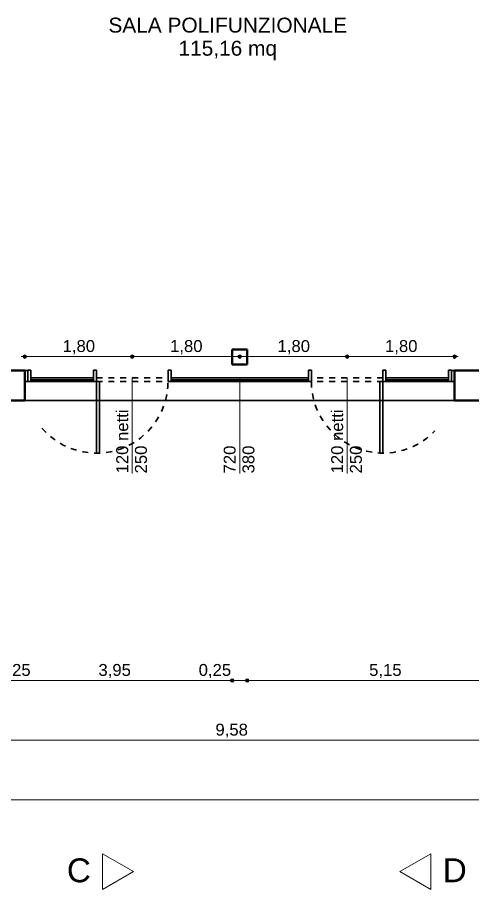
# Model space of a CAD drawing. Header units: metres. Extents: x -328 to 105, y 376 to 433.
# Drawn here: x -137.85 to -130.23, y 376.22 to 390.83 of the extents above; entities that cross this region are included whole.
import ezdxf

# ---------------------------------------------------------------- set-up
doc = ezdxf.new("R2010")
doc.units = ezdxf.units.M
doc.header["$MEASUREMENT"] = 0
doc.linetypes.add('Tratteggio 0.6-0.6 mm', pattern=[0.12, 0.06, -0.06])
for name, color, linetype in [('00 1_100 QuoteFORI', 7, 'Continuous'), ('00 1_100 SezzTratt', 7, 'Continuous'), ('00 ECO Porte&Fin', 7, 'Continuous'), ('00 Muri SEZ 00', 7, 'Continuous'), ('00 Pilastri', 7, 'Continuous'), ('00 Porte&Fin', 7, 'Continuous'), ('00 QuoteGEN 1_100', 7, 'Continuous'), ('00 Testi 1_100', 7, 'Continuous')]:
    doc.layers.add(name, color=color, linetype=linetype)
doc.styles.add('GENERATED_STYLE_1', font='')
doc.styles.get('GENERATED_STYLE_1').set_extended_font_data('Arial')
doc.dimstyles.new('GENERATED_STYLE__1', dxfattribs={"dimtxt": 0.2, "dimasz": 0.114, "dimexe": 0.18, "dimexo": 0.0625, "dimgap": 0.09, "dimtad": 1, "dimtih": 1, "dimtoh": 1, "dimzin": 0, "dimdsep": 46, "dimtxsty": 'GENERATED_STYLE_1', "dimblk": 'ARROWHEAD_11', "dimblk1": 'ARROWHEAD_11', "dimblk2": 'ARROWHEAD_11', "dimcen": 0.09, "dimse1": 1, "dimse2": 1, "dimclrd": 10, "dimclre": 10, "dimclrt": 10, "dimazin": 0, "dimtfac": 1, "dimtdec": 4, "dimtmove": 0, "dimatfit": 3, "dimfxl": 1, "dimtolj": 1, "dimtzin": 0, "dimarcsym": 0})

# ---------------------------------------------------------------- blocks, each defined once
blk = doc.blocks.new('*D53')
at = {"layer": '00 QuoteGEN 1_100', "linetype": 'Continuous', "lineweight": 18}
for points in [[(-139.091, 378.722), (-139.089, 378.71), (-139.082, 378.701), (-139.072, 378.694), (-139.061, 378.692), (-139.049, 378.694), (-139.04, 378.701), (-139.033, 378.71), (-139.031, 378.722), (-139.033, 378.733), (-139.04, 378.743), (-139.049, 378.75), (-139.061, 378.752), (-139.072, 378.75), (-139.082, 378.743), (-139.089, 378.733)], [(-129.511, 378.722), (-129.509, 378.71), (-129.502, 378.701), (-129.492, 378.694), (-129.481, 378.692), (-129.469, 378.694), (-129.46, 378.701), (-129.453, 378.71), (-129.451, 378.722), (-129.453, 378.733), (-129.46, 378.743), (-129.469, 378.75), (-129.481, 378.752), (-129.492, 378.75), (-129.502, 378.743), (-129.509, 378.733)]]:
    blk.add_hatch(color=10, dxfattribs=at).paths.add_polyline_path(points)
at = {"layer": '00 QuoteGEN 1_100', "color": 10, "linetype": 'Continuous', "lineweight": 18}
blk.add_line((-139.031, 378.722), (-129.511, 378.722), dxfattribs=at)
for centre in [(-139.061, 378.722), (-129.481, 378.722)]:
    blk.add_circle(centre, 0.03, dxfattribs=at)
at = {"layer": '00 QuoteGEN 1_100', "color": 10, "lineweight": 18, "insert": (-134.537, 378.762), "char_height": 0.2, "attachment_point": 7, "style": 'GENERATED_STYLE_1'}
blk.add_mtext('\\A1;{\\pql;\\fArial|b0|i0|c0|p34;9,58}', dxfattribs=at)
blk = doc.blocks.new('ARROWHEAD_11')
at = {"color": 0, "linetype": 'Continuous', "lineweight": 0}
blk.add_line((0, 0), (-1, 0), dxfattribs=at)
at = {"color": 0, "linetype": 'Continuous', "lineweight": 0, "const_width": 0.25, "flags": 128}
blk.add_lwpolyline([(-0.125, 0, 1), (0.125, 0, 1)], format="xyb", close=True, dxfattribs=at)
blk = doc.blocks.new('*D58')
at = {"layer": '00 QuoteGEN 1_100', "linetype": 'Continuous', "lineweight": 18}
for points in [[(-138.236, 379.722), (-138.234, 379.71), (-138.227, 379.701), (-138.217, 379.694), (-138.206, 379.692), (-138.194, 379.694), (-138.185, 379.701), (-138.178, 379.71), (-138.176, 379.722), (-138.178, 379.733), (-138.185, 379.743), (-138.194, 379.75), (-138.206, 379.752), (-138.217, 379.75), (-138.227, 379.743), (-138.234, 379.733)], [(-134.286, 379.722), (-134.284, 379.71), (-134.277, 379.701), (-134.267, 379.694), (-134.256, 379.692), (-134.244, 379.694), (-134.235, 379.701), (-134.228, 379.71), (-134.226, 379.722), (-134.228, 379.733), (-134.235, 379.743), (-134.244, 379.75), (-134.256, 379.752), (-134.267, 379.75), (-134.277, 379.743), (-134.284, 379.733)]]:
    blk.add_hatch(color=10, dxfattribs=at).paths.add_polyline_path(points)
at = {"layer": '00 QuoteGEN 1_100', "color": 10, "linetype": 'Continuous', "lineweight": 18}
blk.add_line((-138.176, 379.722), (-134.286, 379.722), dxfattribs=at)
for centre in [(-138.206, 379.722), (-134.256, 379.722)]:
    blk.add_circle(centre, 0.03, dxfattribs=at)
at = {"layer": '00 QuoteGEN 1_100', "color": 10, "lineweight": 18, "char_height": 0.2, "attachment_point": 7, "style": 'GENERATED_STYLE_1'}
for s, insert in [('\\A1;{\\pql;\\fArial|b0|i0|c0|p34;0,25}', (-138.176, 379.762)), ('\\A1;{\\pql;\\fArial|b0|i0|c0|p34;3,95}', (-136.497, 379.762)), ('\\A1;{\\pql;\\fArial|b0|i0|c0|p34;0,25}', (-134.818, 379.762))]:
    blk.add_mtext(s, dxfattribs=dict(at, insert=insert))
blk = doc.blocks.new('*D59')
at = {"layer": '00 QuoteGEN 1_100', "linetype": 'Continuous', "lineweight": 18}
for points in [[(-134.286, 379.722), (-134.284, 379.71), (-134.277, 379.701), (-134.267, 379.694), (-134.256, 379.692), (-134.244, 379.694), (-134.235, 379.701), (-134.228, 379.71), (-134.226, 379.722), (-134.228, 379.733), (-134.235, 379.743), (-134.244, 379.75), (-134.256, 379.752), (-134.267, 379.75), (-134.277, 379.743), (-134.284, 379.733)], [(-134.036, 379.722), (-134.034, 379.71), (-134.027, 379.701), (-134.017, 379.694), (-134.006, 379.692), (-133.994, 379.694), (-133.985, 379.701), (-133.978, 379.71), (-133.976, 379.722), (-133.978, 379.733), (-133.985, 379.743), (-133.994, 379.75), (-134.006, 379.752), (-134.017, 379.75), (-134.027, 379.743), (-134.034, 379.733)]]:
    blk.add_hatch(color=10, dxfattribs=at).paths.add_polyline_path(points)
at = {"layer": '00 QuoteGEN 1_100', "color": 10, "linetype": 'Continuous', "lineweight": 18}
blk.add_line((-134.226, 379.722), (-134.036, 379.722), dxfattribs=at)
for centre in [(-134.256, 379.722), (-134.006, 379.722)]:
    blk.add_circle(centre, 0.03, dxfattribs=at)
blk = doc.blocks.new('*D60')
at = {"layer": '00 QuoteGEN 1_100', "linetype": 'Continuous', "lineweight": 18}
for points in [[(-134.036, 379.722), (-134.034, 379.71), (-134.027, 379.701), (-134.017, 379.694), (-134.006, 379.692), (-133.994, 379.694), (-133.985, 379.701), (-133.978, 379.71), (-133.976, 379.722), (-133.978, 379.733), (-133.985, 379.743), (-133.994, 379.75), (-134.006, 379.752), (-134.017, 379.75), (-134.027, 379.743), (-134.034, 379.733)], [(-128.886, 379.722), (-128.884, 379.71), (-128.877, 379.701), (-128.867, 379.694), (-128.856, 379.692), (-128.844, 379.694), (-128.835, 379.701), (-128.828, 379.71), (-128.826, 379.722), (-128.828, 379.733), (-128.835, 379.743), (-128.844, 379.75), (-128.856, 379.752), (-128.867, 379.75), (-128.877, 379.743), (-128.884, 379.733)]]:
    blk.add_hatch(color=10, dxfattribs=at).paths.add_polyline_path(points)
at = {"layer": '00 QuoteGEN 1_100', "color": 10, "linetype": 'Continuous', "lineweight": 18}
blk.add_line((-133.976, 379.722), (-128.886, 379.722), dxfattribs=at)
for centre in [(-134.006, 379.722), (-128.856, 379.722)]:
    blk.add_circle(centre, 0.03, dxfattribs=at)
at = {"layer": '00 QuoteGEN 1_100', "color": 10, "lineweight": 18, "char_height": 0.2, "attachment_point": 7, "style": 'GENERATED_STYLE_1'}
for s, insert in [('\\A1;{\\pql;\\fArial|b0|i0|c0|p34;5,15}', (-131.963, 379.762)), ('\\A1;{\\pql;\\fArial|b0|i0|c0|p34;0,25}', (-129.418, 379.762))]:
    blk.add_mtext(s, dxfattribs=dict(at, insert=insert))
blk = doc.blocks.new('*D111')
at = {"layer": '00 QuoteGEN 1_100', "linetype": 'Continuous', "lineweight": 18}
for points in [[(-139.091, 377.722), (-139.089, 377.71), (-139.082, 377.701), (-139.072, 377.694), (-139.061, 377.692), (-139.049, 377.694), (-139.04, 377.701), (-139.033, 377.71), (-139.031, 377.722), (-139.033, 377.733), (-139.04, 377.743), (-139.049, 377.75), (-139.061, 377.752), (-139.072, 377.75), (-139.082, 377.743), (-139.089, 377.733)], [(-119.611, 377.722), (-119.609, 377.71), (-119.602, 377.701), (-119.592, 377.694), (-119.581, 377.692), (-119.569, 377.694), (-119.56, 377.701), (-119.553, 377.71), (-119.551, 377.722), (-119.553, 377.733), (-119.56, 377.743), (-119.569, 377.75), (-119.581, 377.752), (-119.592, 377.75), (-119.602, 377.743), (-119.609, 377.733)]]:
    blk.add_hatch(color=10, dxfattribs=at).paths.add_polyline_path(points)
at = {"layer": '00 QuoteGEN 1_100', "color": 10, "linetype": 'Continuous', "lineweight": 18}
for p, q in [((-139.031, 377.722), (-119.611, 377.722)), ((-119.551, 377.722), (-119.521, 377.722))]:
    blk.add_line(p, q, dxfattribs=at)
for centre in [(-139.061, 377.722), (-119.581, 377.722)]:
    blk.add_circle(centre, 0.03, dxfattribs=at)
at = {"layer": '00 QuoteGEN 1_100', "color": 10, "lineweight": 18, "insert": (-129.663, 377.762), "char_height": 0.2, "attachment_point": 7, "style": 'GENERATED_STYLE_1'}
blk.add_mtext('\\A1;{\\pql;\\fArial|b0|i0|c0|p34;19,48}', dxfattribs=at)
blk = doc.blocks.new('*D113')
at = {"layer": '00 QuoteGEN 1_100', "linetype": 'Continuous', "lineweight": 18}
for points in [[(-137.761, 385.149), (-137.759, 385.138), (-137.752, 385.128), (-137.742, 385.122), (-137.731, 385.119), (-137.719, 385.122), (-137.71, 385.128), (-137.703, 385.138), (-137.701, 385.149), (-137.703, 385.161), (-137.71, 385.17), (-137.719, 385.177), (-137.731, 385.179), (-137.742, 385.177), (-137.752, 385.17), (-137.759, 385.161)], [(-135.961, 385.149), (-135.959, 385.138), (-135.952, 385.128), (-135.942, 385.122), (-135.931, 385.119), (-135.919, 385.122), (-135.91, 385.128), (-135.903, 385.138), (-135.901, 385.149), (-135.903, 385.161), (-135.91, 385.17), (-135.919, 385.177), (-135.931, 385.179), (-135.942, 385.177), (-135.952, 385.17), (-135.959, 385.161)]]:
    blk.add_hatch(color=10, dxfattribs=at).paths.add_polyline_path(points)
at = {"layer": '00 QuoteGEN 1_100', "color": 10, "linetype": 'Continuous', "lineweight": 18}
for p, q in [((-137.791, 385.149), (-137.761, 385.149)), ((-137.701, 385.149), (-135.961, 385.149))]:
    blk.add_line(p, q, dxfattribs=at)
for centre in [(-137.731, 385.149), (-135.931, 385.149)]:
    blk.add_circle(centre, 0.03, dxfattribs=at)
at = {"layer": '00 QuoteGEN 1_100', "color": 10, "lineweight": 18, "insert": (-137.097, 385.189), "char_height": 0.2, "attachment_point": 7, "style": 'GENERATED_STYLE_1'}
blk.add_mtext('\\A1;{\\pql;\\fArial|b0|i0|c0|p34;1,80}', dxfattribs=at)
blk = doc.blocks.new('*D114')
at = {"layer": '00 QuoteGEN 1_100', "linetype": 'Continuous', "lineweight": 18}
for points in [[(-135.961, 385.149), (-135.959, 385.138), (-135.952, 385.128), (-135.942, 385.122), (-135.931, 385.119), (-135.919, 385.122), (-135.91, 385.128), (-135.903, 385.138), (-135.901, 385.149), (-135.903, 385.161), (-135.91, 385.17), (-135.919, 385.177), (-135.931, 385.179), (-135.942, 385.177), (-135.952, 385.17), (-135.959, 385.161)], [(-134.161, 385.149), (-134.159, 385.138), (-134.152, 385.128), (-134.142, 385.122), (-134.131, 385.119), (-134.119, 385.122), (-134.11, 385.128), (-134.103, 385.138), (-134.101, 385.149), (-134.103, 385.161), (-134.11, 385.17), (-134.119, 385.177), (-134.131, 385.179), (-134.142, 385.177), (-134.152, 385.17), (-134.159, 385.161)]]:
    blk.add_hatch(color=10, dxfattribs=at).paths.add_polyline_path(points)
at = {"layer": '00 QuoteGEN 1_100', "color": 10, "linetype": 'Continuous', "lineweight": 18}
blk.add_line((-135.901, 385.149), (-134.161, 385.149), dxfattribs=at)
for centre in [(-135.931, 385.149), (-134.131, 385.149)]:
    blk.add_circle(centre, 0.03, dxfattribs=at)
at = {"layer": '00 QuoteGEN 1_100', "color": 10, "lineweight": 18, "insert": (-135.297, 385.189), "char_height": 0.2, "attachment_point": 7, "style": 'GENERATED_STYLE_1'}
blk.add_mtext('\\A1;{\\pql;\\fArial|b0|i0|c0|p34;1,80}', dxfattribs=at)
blk = doc.blocks.new('*D115')
at = {"layer": '00 QuoteGEN 1_100', "linetype": 'Continuous', "lineweight": 18}
for points in [[(-134.161, 385.149), (-134.159, 385.138), (-134.152, 385.128), (-134.142, 385.122), (-134.131, 385.119), (-134.119, 385.122), (-134.11, 385.128), (-134.103, 385.138), (-134.101, 385.149), (-134.103, 385.161), (-134.11, 385.17), (-134.119, 385.177), (-134.131, 385.179), (-134.142, 385.177), (-134.152, 385.17), (-134.159, 385.161)], [(-132.361, 385.149), (-132.359, 385.138), (-132.352, 385.128), (-132.342, 385.122), (-132.331, 385.119), (-132.319, 385.122), (-132.31, 385.128), (-132.303, 385.138), (-132.301, 385.149), (-132.303, 385.161), (-132.31, 385.17), (-132.319, 385.177), (-132.331, 385.179), (-132.342, 385.177), (-132.352, 385.17), (-132.359, 385.161)]]:
    blk.add_hatch(color=10, dxfattribs=at).paths.add_polyline_path(points)
at = {"layer": '00 QuoteGEN 1_100', "color": 10, "linetype": 'Continuous', "lineweight": 18}
blk.add_line((-134.101, 385.149), (-132.361, 385.149), dxfattribs=at)
for centre in [(-134.131, 385.149), (-132.331, 385.149)]:
    blk.add_circle(centre, 0.03, dxfattribs=at)
at = {"layer": '00 QuoteGEN 1_100', "color": 10, "lineweight": 18, "insert": (-133.497, 385.189), "char_height": 0.2, "attachment_point": 7, "style": 'GENERATED_STYLE_1'}
blk.add_mtext('\\A1;{\\pql;\\fArial|b0|i0|c0|p34;1,80}', dxfattribs=at)
blk = doc.blocks.new('*D116')
at = {"layer": '00 QuoteGEN 1_100', "linetype": 'Continuous', "lineweight": 18}
for points in [[(-132.361, 385.149), (-132.359, 385.138), (-132.352, 385.128), (-132.342, 385.122), (-132.331, 385.119), (-132.319, 385.122), (-132.31, 385.128), (-132.303, 385.138), (-132.301, 385.149), (-132.303, 385.161), (-132.31, 385.17), (-132.319, 385.177), (-132.331, 385.179), (-132.342, 385.177), (-132.352, 385.17), (-132.359, 385.161)], [(-130.561, 385.149), (-130.559, 385.138), (-130.552, 385.128), (-130.542, 385.122), (-130.531, 385.119), (-130.519, 385.122), (-130.51, 385.128), (-130.503, 385.138), (-130.501, 385.149), (-130.503, 385.161), (-130.51, 385.17), (-130.519, 385.177), (-130.531, 385.179), (-130.542, 385.177), (-130.552, 385.17), (-130.559, 385.161)]]:
    blk.add_hatch(color=10, dxfattribs=at).paths.add_polyline_path(points)
at = {"layer": '00 QuoteGEN 1_100', "color": 10, "linetype": 'Continuous', "lineweight": 18}
for p, q in [((-132.301, 385.149), (-130.561, 385.149)), ((-130.501, 385.149), (-130.471, 385.149))]:
    blk.add_line(p, q, dxfattribs=at)
for centre in [(-132.331, 385.149), (-130.531, 385.149)]:
    blk.add_circle(centre, 0.03, dxfattribs=at)
at = {"layer": '00 QuoteGEN 1_100', "color": 10, "lineweight": 18, "insert": (-131.697, 385.189), "char_height": 0.2, "attachment_point": 7, "style": 'GENERATED_STYLE_1'}
blk.add_mtext('\\A1;{\\pql;\\fArial|b0|i0|c0|p34;1,80}', dxfattribs=at)

msp = doc.modelspace()

# ---------------------------------------------------------------- linework, layer by layer
at = {"layer": '00 1_100 QuoteFORI', "color": 10, "linetype": 'Continuous', "lineweight": 18}
for p, q in [((-135.931, 383.192), (-135.931, 384.792)), ((-134.131, 383.192), (-134.131, 384.792)), ((-132.331, 383.192), (-132.331, 384.792))]:
    msp.add_line(p, q, dxfattribs=at)
at = {"layer": '00 1_100 SezzTratt', "color": 56, "linetype": 'Continuous', "lineweight": 18}
for p, q in [((-136.431, 376.82), (-136.431, 376.22)), ((-135.911, 376.52), (-136.431, 376.82)), ((-131.45, 376.52), (-130.931, 376.82)), ((-130.931, 376.82), (-130.931, 376.22)), ((-136.431, 376.22), (-135.911, 376.52)), ((-130.931, 376.22), (-131.45, 376.52))]:
    msp.add_line(p, q, dxfattribs=at)
at = {"layer": '00 ECO Porte&Fin', "color": 3, "linetype": 'Tratteggio 0.6-0.6 mm', "lineweight": 35}
for centre, start, end in [((-136.531, 384.732), 220.5177, 0), ((-131.731, 384.732), 180, 316.4951)]:
    msp.add_arc(centre, 1.2, start, end, dxfattribs=at)
at = {"layer": '00 Muri SEZ 00', "color": 1, "linetype": 'Continuous', "lineweight": 50}
for p, q in [((-138.556, 384.917), (-137.731, 384.917)), ((-137.731, 384.917), (-137.731, 384.412)), ((-130.531, 384.917), (-130.531, 384.412)), ((-128.981, 384.917), (-130.531, 384.917)), ((-139.061, 384.412), (-137.731, 384.412)), ((-130.531, 384.412), (-129.481, 384.412))]:
    msp.add_line(p, q, dxfattribs=at)
at = {"layer": '00 Pilastri', "color": 1, "linetype": 'Continuous', "lineweight": 50}
for p, q in [((-134.256, 385.267), (-134.006, 385.267)), ((-134.256, 385.017), (-134.256, 385.267)), ((-134.006, 385.267), (-134.006, 385.017)), ((-134.006, 385.017), (-134.256, 385.017))]:
    msp.add_line(p, q, dxfattribs=at)
at = {"layer": '00 Porte&Fin', "color": 3, "linetype": 'Continuous', "lineweight": 35}
for p, q in [((-137.731, 384.917), (-137.681, 384.917)), ((-137.681, 384.922), (-137.681, 384.732)), ((-137.631, 384.922), (-137.681, 384.922)), ((-137.631, 384.922), (-137.631, 384.732)), ((-136.581, 384.922), (-136.581, 384.732)), ((-136.581, 384.922), (-136.531, 384.922)), ((-136.531, 384.922), (-136.531, 384.732)), ((-135.331, 384.922), (-135.331, 384.732)), ((-135.331, 384.922), (-135.281, 384.922)), ((-135.281, 384.922), (-135.281, 384.732)), ((-132.981, 384.922), (-132.981, 384.732)), ((-132.931, 384.922), (-132.981, 384.922)), ((-132.931, 384.922), (-132.931, 384.732)), ((-131.731, 384.922), (-131.731, 384.732)), ((-131.681, 384.922), (-131.731, 384.922)), ((-131.681, 384.922), (-131.681, 384.732)), ((-130.631, 384.922), (-130.631, 384.732)), ((-130.631, 384.922), (-130.581, 384.922)), ((-130.631, 384.922), (-130.631, 384.732)), ((-130.631, 384.922), (-130.581, 384.922)), ((-130.581, 384.922), (-130.581, 384.732)), ((-130.581, 384.922), (-130.581, 384.732)), ((-130.531, 384.917), (-130.581, 384.917)), ((-130.531, 384.917), (-130.581, 384.917)), ((-137.631, 384.792), (-136.581, 384.792)), ((-137.631, 384.762), (-136.581, 384.762)), ((-135.281, 384.792), (-132.981, 384.792)), ((-135.281, 384.762), (-132.981, 384.762)), ((-130.631, 384.792), (-131.681, 384.792)), ((-130.631, 384.762), (-131.681, 384.762)), ((-137.681, 384.732), (-137.731, 384.732)), ((-137.631, 384.732), (-137.681, 384.732)), ((-137.631, 384.732), (-136.581, 384.732)), ((-136.581, 384.732), (-136.531, 384.732)), ((-136.531, 384.732), (-136.531, 383.532)), ((-136.481, 384.732), (-136.531, 384.732)), ((-136.481, 383.532), (-136.481, 384.732)), ((-135.331, 384.732), (-135.281, 384.732)), ((-135.281, 384.732), (-132.981, 384.732)), ((-133.556, 384.732), (-133.506, 384.732)), ((-132.931, 384.732), (-132.981, 384.732)), ((-131.781, 383.532), (-131.781, 384.732)), ((-131.781, 384.732), (-131.731, 384.732)), ((-131.731, 384.732), (-131.731, 383.532)), ((-131.681, 384.732), (-131.731, 384.732)), ((-130.631, 384.732), (-131.681, 384.732)), ((-130.631, 384.732), (-130.581, 384.732)), ((-130.631, 384.732), (-130.581, 384.732)), ((-130.581, 384.732), (-130.531, 384.732)), ((-130.581, 384.732), (-130.531, 384.732)), ((-137.731, 384.412), (-130.531, 384.412)), ((-136.531, 383.532), (-136.481, 383.532)), ((-131.731, 383.532), (-131.781, 383.532))]:
    msp.add_line(p, q, dxfattribs=at)
at = {"layer": '00 Porte&Fin', "color": 3, "linetype": 'Tratteggio 0.6-0.6 mm', "lineweight": 35}
for p, q in [((-136.531, 384.792), (-135.331, 384.792)), ((-131.731, 384.792), (-132.931, 384.792)), ((-136.531, 384.732), (-135.331, 384.732)), ((-131.731, 384.732), (-132.931, 384.732))]:
    msp.add_line(p, q, dxfattribs=at)

# ---------------------------------------------------------------- texts
at = {"layer": '00 1_100 QuoteFORI', "color": 10, "linetype": 'Continuous', "lineweight": 18, "char_height": 0.2, "rotation": 90, "style": 'GENERATED_STYLE_1'}
for s, insert, attachment_point in [('\\A1;{\\pql;\\fArial|b0|i0|c0|p34;120 netti}', (-135.996, 383.192), 7), ('\\A1;{\\pql;\\fArial|b0|i0|c0|p34;120 netti}', (-132.396, 383.192), 7), ('\\A1;{\\pql;\\fArial|b0|i0|c0|p34;250}', (-135.885, 383.192), 1), ('\\A1;{\\pql;\\fArial|b0|i0|c0|p34;720}', (-134.196, 383.192), 7), ('\\A1;{\\pql;\\fArial|b0|i0|c0|p34;380}', (-134.085, 383.192), 1), ('\\A1;{\\pql;\\fArial|b0|i0|c0|p34;250}', (-132.285, 383.192), 1)]:
    msp.add_mtext(s, dxfattribs=dict(at, insert=insert, attachment_point=attachment_point))
at = {"layer": '00 1_100 SezzTratt', "color": 56, "linetype": 'Continuous', "lineweight": 18, "char_height": 0.4, "attachment_point": 4, "style": 'GENERATED_STYLE_1'}
for s, insert in [('\\A1;{\\pql;\\fArial|b0|i0|c0|p34;C}', (-137.026, 376.539)), ('\\A1;{\\pql;\\fArial|b0|i0|c0|p34;D}', (-130.731, 376.543))]:
    msp.add_mtext(s, dxfattribs=dict(at, insert=insert))
at = {"layer": '00 Testi 1_100', "color": 35, "linetype": 'Continuous', "lineweight": 18, "insert": (-134.331, 390.472), "char_height": 0.25, "attachment_point": 5, "line_spacing_factor": 0.9285, "style": 'GENERATED_STYLE_1'}
msp.add_mtext('\\A1;{\\pqc;\\fArial|b0|i0|c0|p34;SALA POLIFUNZIONALE\\P\\pqc;\\fArial|b0|i0|c0|p34;115,16 mq}', dxfattribs=at)

# ---------------------------------------------------------------- dimensions: what is measured, and where the dimension line sits
at = {"layer": '00 QuoteGEN 1_100', "color": 10, "linetype": 'Continuous', "lineweight": 18}
for base, p1, p2, picture, middle in [((-119.581, 377.722), (-139.061, 390.417), (-119.581, 381.992), '*D111', (-129.327, 377.862)), ((-135.931, 385.149), (-137.731, 384.917), (-135.931, 384.792), '*D113', (-136.837, 385.289)), ((-134.131, 385.149), (-135.931, 384.792), (-134.131, 384.792), '*D114', (-135.037, 385.289)), ((-132.331, 385.149), (-134.131, 384.792), (-132.331, 384.792), '*D115', (-133.237, 385.289)), ((-130.531, 385.149), (-132.331, 384.792), (-130.531, 384.917), '*D116', (-131.437, 385.289)), ((-134.256, 379.722), (-138.206, 385.017), (-134.256, 385.017), '*D58', (-136.237, 379.862)), ((-134.006, 379.722), (-134.256, 385.017), (-134.006, 385.017), '*D59', (-134.558, 379.862)), ((-128.856, 379.722), (-134.006, 385.017), (-128.856, 385.017), '*D60', (-131.703, 379.862)), ((-129.481, 378.722), (-139.061, 384.412), (-129.481, 381.992), '*D53', (-134.277, 378.862))]:
    dim = msp.add_linear_dim(base=base, p1=p1, p2=p2, dimstyle='GENERATED_STYLE__1', dxfattribs=at)
    dim.commit()
    dim.dimension.update_dxf_attribs({"geometry": picture, "text_midpoint": middle, "dimtype": 160})

doc.saveas('drawing.dxf')
